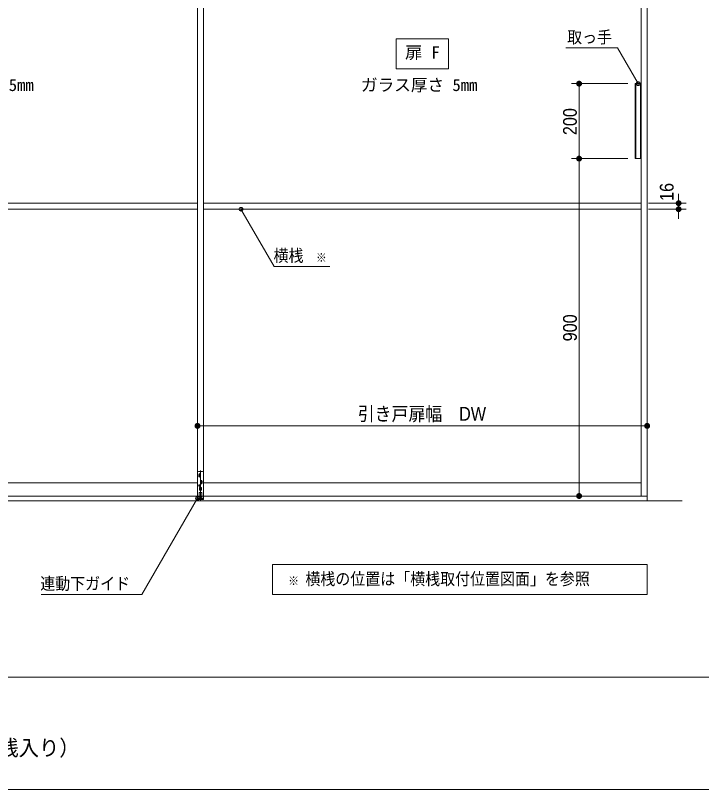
# Model space of a CAD drawing. Units: millimetres, scale not verified. Extents: x -6062 to 6062, y -3045 to 3045.
# Drawn here: x -2521 to -690, y -2770 to -705 of the extents above; entities that cross this region are included whole.
import ezdxf
from ezdxf.enums import TextEntityAlignment as Align

# ---------------------------------------------------------------- set-up
doc = ezdxf.new("R2010")
doc.units = ezdxf.units.MM
doc.header["$LTSCALE"] = 20
for name, color, linetype, lineweight in [('0-0_2寸法-1', 7, 'Continuous', 9), ('0-1_0', 7, 'Continuous', 9), ('0-2_2寸法-3', 7, 'Continuous', 9), ('0-3_3一般', 7, 'Continuous', 9), ('0-4_1図面枠', 7, 'Continuous', 9), ('0-5_2寸法-2', 7, 'Continuous', 9)]:
    doc.layers.add(name, color=color, linetype=linetype, lineweight=lineweight)
doc.styles.add('ＭＳ ゴシック', font='')
doc.styles.add('ＭＳ Ｐゴシック', font='')
doc.styles.get('ＭＳ ゴシック').set_extended_font_data('MS Gothic')
doc.styles.get('ＭＳ Ｐゴシック').set_extended_font_data('MS PGothic')

# ---------------------------------------------------------------- blocks, each defined once
blk = doc.blocks.new('_Dot')
at = {"layer": '0-1_0'}
for p, q in [((-10, 0), (-20, 0)), ((9.78, 2), (-9.78, 2)), ((7.99, 6), (-7.99, 6)), ((9.16, -3.98), (-9.16, -3.98)), ((6, -7.98), (-6, -7.98))]:
    blk.add_line(p, q, dxfattribs=at)
for points in [[(10, 0), (9.92, 1.25), (9.69, 2.49), (9.3, 3.68), (8.76, 4.82), (8.09, 5.88), (7.29, 6.85), (6.37, 7.71), (5.36, 8.44), (4.26, 9.05), (3.09, 9.51), (1.87, 9.82), (0.63, 9.98), (-0.63, 9.98), (-1.87, 9.82), (-3.09, 9.51), (-4.26, 9.05), (-5.36, 8.44), (-6.37, 7.71), (-7.29, 6.85), (-8.09, 5.88), (-8.76, 4.82), (-9.3, 3.68), (-9.69, 2.49), (-9.92, 1.25), (-10, 0), (0, 0)], [(-10, 0), (-9.92, -1.25), (-9.69, -2.49), (-9.3, -3.68), (-8.76, -4.82), (-8.09, -5.88), (-7.29, -6.85), (-6.37, -7.71), (-5.36, -8.44), (-4.26, -9.05), (-3.09, -9.51), (-1.87, -9.82), (-0.63, -9.98), (0.63, -9.98), (1.87, -9.82), (3.09, -9.51), (4.26, -9.05), (5.36, -8.44), (6.37, -7.71), (7.29, -6.85), (8.09, -5.88), (8.76, -4.82), (9.3, -3.68), (9.69, -2.49), (9.92, -1.25), (10, 0), (0, 0)]]:
    blk.add_lwpolyline(points, close=True, dxfattribs=at)
blk = doc.blocks.new('グループ-135')
at = {"layer": '0-3_3一般'}
for p, q in [((-4960, -39740), (-4960, 6050)), ((-4960, 6050), (-4960, -39740)), ((-4640, -39740), (-4640, 6050)), ((-4640, 6050), (-4640, -39740)), ((18720, 6050), (18720, -39740)), ((19040, 6100), (19040, -39740)), ((18402, -17740), (18722, -17740)), ((18402, -17740), (18402, -21740)), ((18442, -21740), (18442, -17740)), ((18682, -21740), (18682, -17740)), ((18722, -21740), (18722, -17740)), ((18402, -21740), (18722, -21740)), ((-4960, -24120), (-28320, -24120)), ((18720, -24120), (-4640, -24120)), ((-4960, -24440), (-28320, -24440)), ((18720, -24440), (-4640, -24440)), ((-4800, -38371.7), (-4800, -39958.4)), ((-4960, -39932.4), (-4960, -38492.4)), ((-4900.5, -38642.4), (-4779.5, -38642.4)), ((-4900, -38432.4), (-4700, -38432.4)), ((-4790.5, -38592.4), (-4889.5, -38592.4)), ((-4790.5, -38692.4), (-4889.5, -38692.4)), ((-4885, -38592.4), (-4885, -38692.4)), ((-4840, -38542.9), (-4840, -38641.9)), ((-4840, -38642.9), (-4840, -38741.9)), ((-4795, -38692.4), (-4795, -38592.4)), ((-4640, -38492.4), (-4640, -39934.4)), ((-28320, -39040), (-4960, -39040)), ((-4813.8, -39182.4), (-4906.2, -39182.4)), ((-4860, -39136.2), (-4860, -39228.6)), ((-4820.5, -39002.4), (-4699.5, -39002.4)), ((-4710.5, -38952.4), (-4809.5, -38952.4)), ((-4710.5, -39052.4), (-4809.5, -39052.4)), ((-4805, -38952.4), (-4805, -39052.4)), ((-4760, -38902.9), (-4760, -39001.9)), ((-4760, -39002.9), (-4760, -39101.9)), ((-4715, -39052.4), (-4715, -38952.4)), ((-4640, -39040), (18720, -39040)), ((-4875, -39562.4), (-4875, -39802.4)), ((-4865, -39552.4), (-4735, -39552.4)), ((-4860.5, -39362.4), (-4739.5, -39362.4)), ((-4750.5, -39312.4), (-4849.5, -39312.4)), ((-4750.5, -39412.4), (-4849.5, -39412.4)), ((-4845, -39312.4), (-4845, -39412.4)), ((-4800, -39262.9), (-4800, -39361.9)), ((-4800, -39362.9), (-4800, -39461.9)), ((-4755, -39412.4), (-4755, -39312.4)), ((-4725, -39802.4), (-4725, -39562.4)), ((-4640, -39740), (-28640, -39740)), ((19040, -39740), (-4960, -39740)), ((-4860, -39874.4), (-4960, -39874.4)), ((-4640, -39932.4), (-4960, -39932.4)), ((-4725, -39802.4), (-4875, -39802.4)), ((-4870, -39802.4), (-4870, -39874.4)), ((-4870, -39802.4), (-4730, -39802.4)), ((-4730, -39874.4), (-4870, -39874.4)), ((-4740, -39874.4), (-4736, -39874.4)), ((-4640, -39874.4), (-4740, -39874.4)), ((-4730, -39802.4), (-4730, -39874.4))]:
    blk.add_line(p, q, dxfattribs=at)
blk.add_lwpolyline([(-4736, -39874.4), (-4864, -39874.4), (-4860, -39874.4)], dxfattribs=at)
blk.add_circle((-4860, -39182.4), 42, dxfattribs=at)
for centre, radius, start, end in [((-4900, -38492.4), 60, 90, 180), ((-4840, -38592.4), 45, 0, 180), ((-4840, -38692.4), 45, 180, 0), ((-4700, -38492.4), 60, 0, 90), ((-4760, -38952.4), 45, 0, 180), ((-4760, -39052.4), 45, 180, 0), ((-4865, -39562.4), 10, 90, 180), ((-4800, -39312.4), 45, 0, 180), ((-4800, -39412.4), 45, 180, 0), ((-4735, -39562.4), 10, 0, 90)]:
    blk.add_arc(centre, radius, start, end, dxfattribs=at)
blk = doc.blocks.new('グループ-136')
at = {"layer": '0-3_3一般'}
for p, q in [((19040, 7000), (19040, -40000)), ((-77696.5, -40000), (20903.5, -40000))]:
    blk.add_line(p, q, dxfattribs=at)
blk = doc.blocks.new('グループ-137')
at = {"layer": '0-3_3一般'}
for name in ['グループ-136', 'グループ-135']:
    blk.add_blockref(name, (0, 0), dxfattribs=at)
blk = doc.blocks.new('グループ-142')
at = {"layer": '0-4_1図面枠'}
blk.add_line((-80000, -49400), (80000, -49400), dxfattribs=at)
blk.add_lwpolyline([(-80000, 55400), (80000, 55400), (80000, -55400), (-80000, -55400)], close=True, dxfattribs=at)
blk = doc.blocks.new('図面枠')
at = {"layer": '0-4_1図面枠'}
blk.add_blockref('グループ-142', (0, 0), dxfattribs=at)

msp = doc.modelspace()

# ---------------------------------------------------------------- linework, layer by layer
at = {"layer": '0-0_2寸法-1'}
for p, q in [((-887.2, -887), (-1037.2, -887)), ((-1017.2, -1074.29), (-1017.2, -899.71)), ((-887.4, -1087), (-1037.2, -1087)), ((-887.4, -1087), (-1037.2, -1087)), ((-1017.2, -1099.71), (-1017.2, -1974.29)), ((-2035.5, -1780), (-2035.3, -1780)), ((-835.5, -1780), (-835.3, -1780)), ((-848.21, -1800), (-2022.79, -1800)), ((-887.2, -1987), (-1037.2, -1987))]:
    msp.add_line(p, q, dxfattribs=at)
at = {"layer": '0-2_2寸法-3'}
for p, q in [((-854.31, -886.01), (-864.09, -886.01)), ((-859.03, -882.01), (-859.37, -882.01)), ((-859.03, -882.01), (-859.37, -882.01)), ((-855.2, -890.01), (-863.2, -890.01)), ((-1919.33, -1217.01), (-1919.67, -1217.01)), ((-1919.33, -1217.01), (-1919.67, -1217.01)), ((-1914.61, -1221.01), (-1924.39, -1221.01)), ((-1915.5, -1225.01), (-1923.5, -1225.01)), ((-2030.61, -1992.11), (-2040.39, -1992.11)), ((-2031.5, -1996.11), (-2039.5, -1996.11)), ((-2035.33, -1988.11), (-2035.67, -1988.11)), ((-2035.33, -1988.11), (-2035.67, -1988.11))]:
    msp.add_line(p, q, dxfattribs=at)
for points in [[(-1365.5, -847), (-1505.5, -847), (-1505.5, -767), (-1365.5, -767)], [(-1835.5, -2170), (-835.5, -2170), (-835.5, -2250), (-1835.5, -2250)]]:
    msp.add_lwpolyline(points, close=True, dxfattribs=at)
for points in [[(-859.2, -887), (-914.44, -791.33), (-1052.96, -791.33)], [(-1682.16, -1374.84), (-1831.26, -1374.84), (-1919.5, -1222)], [(-2035.5, -1993.1), (-2183.82, -2250), (-2453.15, -2250)]]:
    msp.add_lwpolyline(points, dxfattribs=at)
for centre in [(-859.2, -887), (-859.2, -887), (-1919.5, -1222), (-1919.5, -1222), (-2035.5, -1993.1), (-2035.5, -1993.1)]:
    msp.add_circle(centre, 5.01, dxfattribs=at)
at = {"layer": '0-5_2寸法-2'}
for p, q in [((-751.5, -1193.29), (-751.5, -1180.58)), ((-831.5, -1206), (-731.5, -1206)), ((-751.5, -1222), (-751.5, -1206)), ((-831.5, -1222), (-731.5, -1222)), ((-751.5, -1234.71), (-751.5, -1247.42))]:
    msp.add_line(p, q, dxfattribs=at)

# ---------------------------------------------------------------- block references
at = {"layer": '0-0_2寸法-1', "xscale": 0.6356201, "yscale": 0.6356201}
for p, rotation in [((-1017.2, -887), 90), ((-1017.2, -1087), 270), ((-1017.2, -1087), 90), ((-2035.5, -1800), 180), ((-1017.2, -1987), 270)]:
    msp.add_blockref('_Dot', p, dxfattribs=dict(at, rotation=rotation))
msp.add_blockref('_Dot', (-835.5, -1800), dxfattribs=at)
at = {"layer": '0-3_3一般', "xscale": 0.05, "yscale": 0.05}
msp.add_blockref('グループ-137', (-1787.5, 0), dxfattribs=at)
at = {"layer": '0-4_1図面枠', "xscale": 0.05, "yscale": 0.05}
msp.add_blockref('図面枠', (-1787.5, 0), dxfattribs=at)
at = {"layer": '0-5_2寸法-2', "xscale": 0.6356201, "yscale": 0.6356201}
for p, rotation in [((-751.5, -1206), 270), ((-751.5, -1222), 90)]:
    msp.add_blockref('_Dot', p, dxfattribs=dict(at, rotation=rotation))

# ---------------------------------------------------------------- texts
at = {"layer": '0-0_2寸法-1', "style": 'ＭＳ Ｐゴシック', "width": 0.9}
for s, p in [('200', (-1012.24, -1024.28)), ('900', (-1012.24, -1574.38))]:
    msp.add_text(s, height=36.66, rotation=90, dxfattribs=at).set_placement(p, align=Align.BOTTOM_LEFT)
msp.add_text('引き戸扉幅\u3000DW', height=36.69, dxfattribs=at).set_placement((-1607.66, -1797.07), align=Align.BOTTOM_LEFT)
at = {"layer": '0-2_2寸法-3', "style": 'ＭＳ ゴシック'}
for s, height, width, p in [('取っ手', 32.55, 0.9, (-1049.1, -788.94)), ('扉 F', 32.55, 1.05, (-1481.71, -829.87)), ('横桟', 32.55, 0.9, (-1832.61, -1371.66)), ('※', 23.31, 0.9, (-1719.26, -1369.88)), ('横桟の位置は「横桟取付位置図面」を参照', 32.55, 0.9, (-1747.68, -2234.03)), ('連動下ガイド', 32.55, 0.9, (-2455.24, -2246.66)), ('※', 23.31, 0.9, (-1793.52, -2232.25))]:
    msp.add_text(s, height=height, dxfattribs=dict(at, width=width)).set_placement(p, align=Align.BOTTOM_LEFT)
for p in [(-2783.29, -916.45), (-1599.29, -916.45)]:
    msp.add_text('ガラス厚さ 5mm', height=32.55, dxfattribs=at).set_placement(p, align=Align.BOTTOM_LEFT)
at = {"layer": '0-4_1図面枠', "style": 'ＭＳ ゴシック', "width": 0.95}
msp.add_text('3枚連動引き込み＋袖壁タイプ\u3000特寸 左勝手L-N（横桟入り）', height=41.84, dxfattribs=at).set_placement((-3840.72, -2692.37), align=Align.BOTTOM_LEFT)
at = {"layer": '0-5_2寸法-2', "style": 'ＭＳ Ｐゴシック', "width": 0.9}
msp.add_text('16', height=36.66, rotation=90, dxfattribs=at).set_placement((-753.98, -1199.9), align=Align.BOTTOM_LEFT)

doc.saveas('drawing.dxf')
